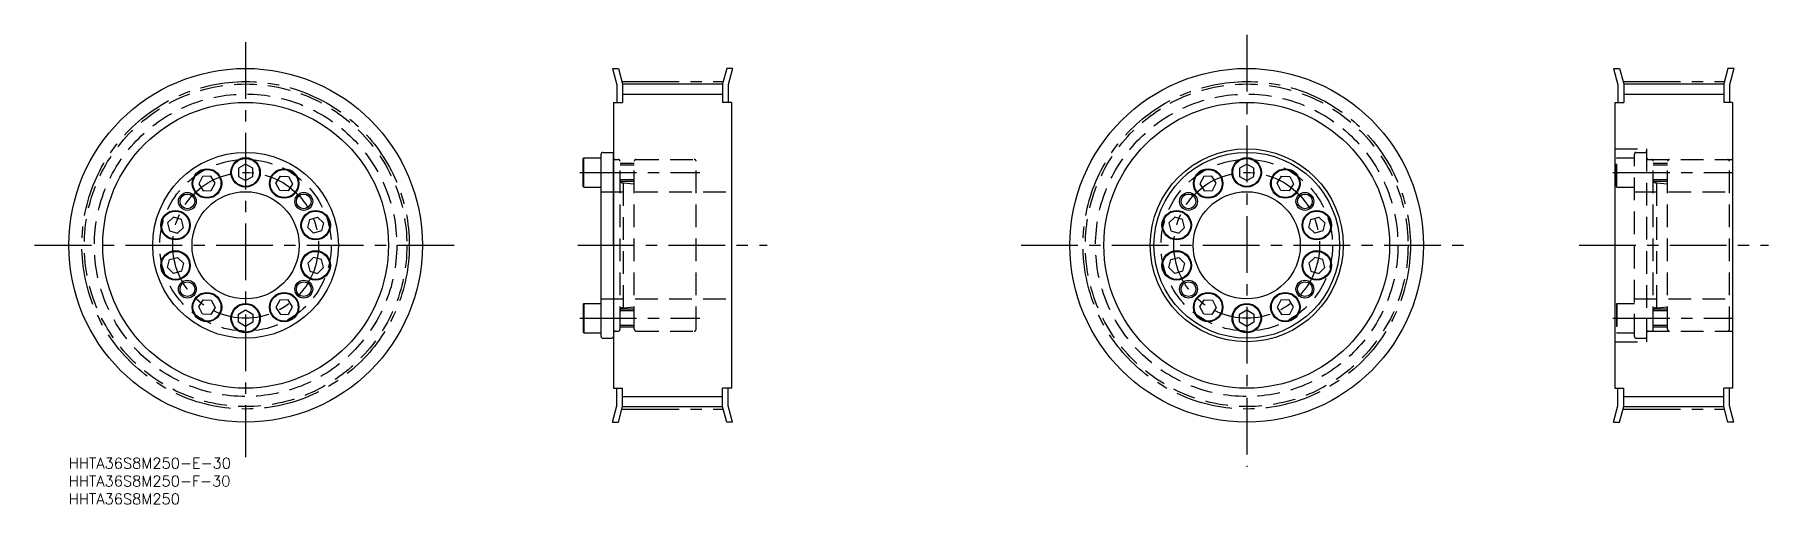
# Model space of a CAD drawing. Extents: x -10 to 476, y -13 to 118.
import ezdxf

# ---------------------------------------------------------------- set-up
doc = ezdxf.new("R2010")
doc.units = 0
doc.header["$LTSCALE"] = 0.5
doc.linetypes.add('CENTER', pattern=[50.8, 31.75, -6.35, 6.35, -6.35])
doc.linetypes.add('DASHED', pattern=[19.05, 12.7, -6.35])
for name, color, linetype in [('MSM_CENTER', 1, 'CENTER'), ('MSM_CONTINUOUS', 7, 'CONTINUOUS'), ('MSM_DASHED', 4, 'DASHED'), ('MSM_NARROW', 5, 'CONTINUOUS'), ('MSM_PART_NUMBER', 7, 'CONTINUOUS')]:
    doc.layers.add(name, color=color, linetype=linetype)
doc.styles.get("Standard").update_dxf_attribs({"font": 'txt.shx', "height": 3, "bigfont": 'bigfont.shx'})

# ---------------------------------------------------------------- blocks, each defined once
blk = doc.blocks.new('*U2')
at = {"layer": 'MSM_PART_NUMBER'}
blk.add_text('HHTA36S8M250-E-30', height=3, dxfattribs=at).set_placement((0, -3))
blk = doc.blocks.new('*U3')
at = {"layer": 'MSM_PART_NUMBER'}
blk.add_text('HHTA36S8M250-F-30', height=3, dxfattribs=at).set_placement((0, -8))
blk = doc.blocks.new('*U4')
at = {"layer": 'MSM_PART_NUMBER'}
blk.add_text('HHTA36S8M250', height=3, dxfattribs=at).set_placement((0, -13))

msp = doc.modelspace()

# ---------------------------------------------------------------- linework, layer by layer
at = {"layer": 'MSM_CENTER'}
for p, q in [((329.78, 118.45), (329.78, -2.52)), ((49.5, 116.37), (49.5, 0.23)), ((155.03, 105.33), (183.03, 105.33)), ((435.31, 105.34), (463.31, 105.34)), ((143.03, 79.9), (176.63, 79.9)), ((432.31, 79.9), (465.91, 79.9)), ((-9.55, 59.5), (110.2, 59.5)), ((142.53, 59.5), (195.53, 59.5)), ((266.65, 59.5), (390.79, 59.5)), ((422.81, 59.5), (475.81, 59.5)), ((143.03, 39.1), (176.63, 39.1)), ((432.31, 39.1), (465.91, 39.1)), ((155.03, 13.66), (183.03, 13.66)), ((435.31, 13.67), (463.31, 13.67))]:
    msp.add_line(p, q, dxfattribs=at)
for centre, radius in [((49.5, 59.5), 45.83), ((329.78, 59.5), 45.83), ((49.5, 59.5), 20.4), ((329.78, 59.5), 20.4)]:
    msp.add_circle(centre, radius, dxfattribs=at)
at = {"layer": 'MSM_CONTINUOUS'}
for p, q in [((152.21, 109), (153.43, 104.44)), ((152.21, 109), (153.86, 109)), ((153.86, 109), (155.03, 104.65)), ((184.19, 109), (183.03, 104.65)), ((185.85, 109), (184.19, 109)), ((185.85, 109), (184.63, 104.44)), ((432.48, 109), (433.71, 104.44)), ((432.48, 109), (434.14, 109)), ((434.14, 109), (435.31, 104.65)), ((464.47, 109), (463.31, 104.65)), ((466.13, 109), (464.47, 109)), ((466.13, 109), (464.91, 104.44)), ((153.43, 104.44), (153.43, 99.5)), ((155.03, 104.65), (183.03, 104.65)), ((155.03, 104.65), (155.03, 99.5)), ((183.03, 104.65), (183.03, 99.5)), ((184.63, 104.44), (184.63, 99.5)), ((433.71, 104.44), (433.71, 99.5)), ((435.31, 104.65), (463.31, 104.65)), ((435.31, 104.65), (435.31, 99.5)), ((463.31, 104.65), (463.31, 99.5)), ((464.91, 104.44), (464.91, 99.5)), ((152.53, 99.5), (152.53, 19.5)), ((152.53, 99.5), (155.03, 99.5)), ((185.53, 99.5), (183.03, 99.5)), ((185.53, 99.5), (185.53, 19.5)), ((432.81, 99.5), (432.81, 19.5)), ((432.81, 99.5), (435.31, 99.5)), ((465.81, 99.5), (463.31, 99.5)), ((465.81, 99.5), (465.81, 19.5)), ((144.03, 83.82), (144.15, 84.02)), ((144.03, 75.98), (144.03, 83.82)), ((144.15, 75.77), (144.15, 84.02)), ((144.15, 84.02), (149.03, 84.02)), ((149.03, 34), (149.03, 85)), ((149.53, 85.5), (152.03, 85.5)), ((152.53, 59.5), (152.53, 85)), ((37.47, 78.76), (36.38, 76.72)), ((39.77, 78.84), (37.47, 78.76)), ((41, 76.88), (39.77, 78.84)), ((49.5, 82.21), (47.5, 81.05)), ((47.5, 81.05), (47.5, 78.75)), ((47.5, 78.75), (49.5, 77.59)), ((51.5, 81.05), (49.5, 82.21)), ((49.5, 77.59), (51.5, 78.75)), ((51.5, 78.75), (51.5, 81.05)), ((58, 76.88), (59.23, 78.84)), ((59.23, 78.84), (61.53, 78.76)), ((61.53, 78.76), (62.62, 76.72)), ((317.74, 78.76), (316.66, 76.72)), ((320.05, 78.84), (317.74, 78.76)), ((321.27, 76.88), (320.05, 78.84)), ((329.78, 82.21), (327.78, 81.05)), ((327.78, 81.05), (327.78, 78.75)), ((327.78, 78.75), (329.78, 77.59)), ((331.78, 81.05), (329.78, 82.21)), ((329.78, 77.59), (331.78, 78.75)), ((331.78, 78.75), (331.78, 81.05)), ((338.28, 76.88), (339.5, 78.84)), ((339.5, 78.84), (341.81, 78.76)), ((341.81, 78.76), (342.9, 76.72)), ((36.38, 76.72), (37.61, 74.76)), ((37.61, 74.76), (39.91, 74.84)), ((39.91, 74.84), (41, 76.88)), ((59.09, 74.84), (58, 76.88)), ((61.39, 74.76), (59.09, 74.84)), ((62.62, 76.72), (61.39, 74.76)), ((144.03, 75.98), (144.15, 75.77)), ((144.15, 75.77), (149.03, 75.77)), ((316.66, 76.72), (317.88, 74.76)), ((317.88, 74.76), (320.19, 74.84)), ((320.19, 74.84), (321.27, 76.88)), ((339.36, 74.84), (338.28, 76.88)), ((341.67, 74.76), (339.36, 74.84)), ((342.9, 76.72), (341.67, 74.76)), ((149.03, 72.25), (149.03, 72.25)), ((29.33, 67.36), (27.67, 65.76)), ((27.67, 65.76), (28.23, 63.52)), ((28.23, 63.52), (30.45, 62.88)), ((31.55, 66.73), (29.33, 67.36)), ((30.45, 62.88), (32.11, 64.49)), ((32.11, 64.49), (31.55, 66.73)), ((66.89, 64.49), (67.45, 66.73)), ((68.55, 62.88), (66.89, 64.49)), ((67.45, 66.73), (69.67, 67.36)), ((70.77, 63.52), (68.55, 62.88)), ((69.67, 67.36), (71.33, 65.76)), ((71.33, 65.76), (70.77, 63.52)), ((309.61, 67.36), (307.95, 65.76)), ((307.95, 65.76), (308.51, 63.52)), ((308.51, 63.52), (310.73, 62.88)), ((311.83, 66.73), (309.61, 67.36)), ((310.73, 62.88), (312.39, 64.49)), ((312.39, 64.49), (311.83, 66.73)), ((347.17, 64.49), (347.73, 66.73)), ((348.83, 62.88), (347.17, 64.49)), ((347.73, 66.73), (349.95, 67.36)), ((351.05, 63.52), (348.83, 62.88)), ((349.95, 67.36), (351.61, 65.76)), ((351.61, 65.76), (351.05, 63.52)), ((27.67, 53.24), (28.23, 55.48)), ((28.23, 55.48), (30.45, 56.12)), ((30.45, 56.12), (32.11, 54.51)), ((32.11, 54.51), (31.55, 52.27)), ((68.55, 56.12), (66.89, 54.51)), ((66.89, 54.51), (67.45, 52.27)), ((70.77, 55.48), (68.55, 56.12)), ((71.33, 53.24), (70.77, 55.48)), ((307.95, 53.24), (308.51, 55.48)), ((308.51, 55.48), (310.73, 56.12)), ((310.73, 56.12), (312.39, 54.51)), ((312.39, 54.51), (311.83, 52.27)), ((348.83, 56.12), (347.17, 54.51)), ((347.17, 54.51), (347.73, 52.27)), ((351.05, 55.48), (348.83, 56.12)), ((351.61, 53.24), (351.05, 55.48)), ((29.33, 51.64), (27.67, 53.24)), ((31.55, 52.27), (29.33, 51.64)), ((67.45, 52.27), (69.67, 51.64)), ((69.67, 51.64), (71.33, 53.24)), ((309.61, 51.64), (307.95, 53.24)), ((311.83, 52.27), (309.61, 51.64)), ((347.73, 52.27), (349.95, 51.64)), ((349.95, 51.64), (351.61, 53.24)), ((36.38, 42.28), (37.61, 44.24)), ((37.61, 44.24), (39.91, 44.16)), ((39.91, 44.16), (41, 42.12)), ((59.09, 44.16), (58, 42.12)), ((61.39, 44.24), (59.09, 44.16)), ((62.62, 42.28), (61.39, 44.24)), ((316.66, 42.28), (317.88, 44.24)), ((317.88, 44.24), (320.19, 44.16)), ((320.19, 44.16), (321.27, 42.12)), ((339.36, 44.16), (338.28, 42.12)), ((341.67, 44.24), (339.36, 44.16)), ((342.9, 42.28), (341.67, 44.24)), ((37.47, 40.24), (36.38, 42.28)), ((39.77, 40.16), (37.47, 40.24)), ((41, 42.12), (39.77, 40.16)), ((47.5, 40.25), (49.5, 41.41)), ((47.5, 37.95), (47.5, 40.25)), ((49.5, 41.41), (51.5, 40.25)), ((51.5, 40.25), (51.5, 37.95)), ((58, 42.12), (59.23, 40.16)), ((59.23, 40.16), (61.53, 40.24)), ((61.53, 40.24), (62.62, 42.28)), ((144.03, 43.02), (144.15, 43.22)), ((144.03, 43.02), (144.03, 35.18)), ((144.15, 43.22), (144.15, 34.97)), ((144.15, 43.22), (149.03, 43.22)), ((317.74, 40.24), (316.66, 42.28)), ((320.05, 40.16), (317.74, 40.24)), ((321.27, 42.12), (320.05, 40.16)), ((327.78, 40.25), (329.78, 41.41)), ((327.78, 37.95), (327.78, 40.25)), ((329.78, 41.41), (331.78, 40.25)), ((331.78, 40.25), (331.78, 37.95)), ((338.28, 42.12), (339.5, 40.16)), ((339.5, 40.16), (341.81, 40.24)), ((341.81, 40.24), (342.9, 42.28)), ((49.5, 36.79), (47.5, 37.95)), ((51.5, 37.95), (49.5, 36.79)), ((144.03, 35.18), (144.15, 34.97)), ((144.15, 34.97), (149.03, 34.97)), ((329.78, 36.79), (327.78, 37.95)), ((331.78, 37.95), (329.78, 36.79)), ((149.53, 33.5), (152.03, 33.5)), ((152.53, 19.5), (155.03, 19.5)), ((153.43, 14.56), (153.43, 19.5)), ((155.03, 14.35), (155.03, 19.5)), ((185.53, 19.5), (183.03, 19.5)), ((183.03, 14.35), (183.03, 19.5)), ((184.63, 14.56), (184.63, 19.5)), ((432.81, 19.5), (435.31, 19.5)), ((433.71, 14.56), (433.71, 19.5)), ((435.31, 14.35), (435.31, 19.5)), ((465.81, 19.5), (463.31, 19.5)), ((463.31, 14.35), (463.31, 19.5)), ((464.91, 14.56), (464.91, 19.5)), ((152.21, 10), (153.43, 14.56)), ((185.85, 10), (184.63, 14.56)), ((432.48, 10), (433.71, 14.56)), ((466.13, 10), (464.91, 14.56)), ((152.21, 10), (153.86, 10)), ((153.86, 10), (155.03, 14.35)), ((155.03, 14.35), (183.03, 14.35)), ((184.19, 10), (183.03, 14.35)), ((185.85, 10), (184.19, 10)), ((432.48, 10), (434.14, 10)), ((434.14, 10), (435.31, 14.35)), ((435.31, 14.35), (463.31, 14.35)), ((464.47, 10), (463.31, 14.35)), ((466.13, 10), (464.47, 10))]:
    msp.add_line(p, q, dxfattribs=at)
for centre, radius in [((49.5, 59.5), 49.5), ((329.78, 59.5), 49.5), ((49.5, 59.5), 40), ((329.78, 59.5), 40), ((49.5, 59.5), 26), ((49.5, 79.9), 4.12), ((49.5, 79.9), 3.92), ((329.78, 59.5), 27), ((329.78, 59.5), 26), ((329.78, 79.9), 4.12), ((329.78, 79.9), 3.92), ((38.69, 76.8), 4.12), ((38.69, 76.8), 3.92), ((60.31, 76.8), 4.12), ((60.31, 76.8), 3.92), ((318.97, 76.8), 4.12), ((318.97, 76.8), 3.92), ((340.59, 76.8), 4.12), ((340.59, 76.8), 3.92), ((33.21, 71.78), 2.07), ((49.5, 59.5), 15), ((65.79, 71.78), 2.07), ((313.48, 71.78), 2.07), ((329.78, 59.5), 15), ((346.07, 71.78), 2.07), ((29.89, 65.12), 4.12), ((29.89, 65.12), 3.92), ((69.11, 65.12), 4.12), ((69.11, 65.12), 3.92), ((310.17, 65.12), 4.12), ((310.17, 65.12), 3.92), ((349.39, 65.12), 4.12), ((349.39, 65.12), 3.92), ((29.89, 53.88), 4.12), ((29.89, 53.88), 3.92), ((69.11, 53.88), 4.12), ((69.11, 53.88), 3.92), ((310.17, 53.88), 4.12), ((310.17, 53.88), 3.92), ((349.39, 53.88), 4.12), ((349.39, 53.88), 3.92), ((33.21, 47.22), 2.07), ((65.79, 47.22), 2.07), ((313.48, 47.22), 2.07), ((346.07, 47.22), 2.07), ((38.69, 42.2), 4.12), ((38.69, 42.2), 3.92), ((60.31, 42.2), 4.12), ((60.31, 42.2), 3.92), ((318.97, 42.2), 4.12), ((318.97, 42.2), 3.92), ((340.59, 42.2), 4.12), ((340.59, 42.2), 3.92), ((49.5, 39.1), 4.12), ((49.5, 39.1), 3.92), ((329.78, 39.1), 4.12), ((329.78, 39.1), 3.92)]:
    msp.add_circle(centre, radius, dxfattribs=at)
for centre, start, end in [((149.53, 85), 90, 180.0009), ((152.03, 85), 0, 90), ((149.53, 34), 179.9991, 270), ((152.03, 34), 270, 0)]:
    msp.add_arc(centre, 0.5, start, end, dxfattribs=at)
at = {"layer": 'MSM_DASHED'}
for p, q in [((152.94, 83.5), (153.83, 83.5)), ((154.33, 36), (154.33, 83)), ((158.33, 36), (158.33, 83)), ((158.83, 83.5), (175.13, 83.5)), ((175.63, 36), (175.63, 83)), ((432.81, 86.5), (441.81, 86.5)), ((433.31, 83.82), (433.42, 84.02)), ((433.31, 75.98), (433.31, 83.82)), ((433.42, 75.77), (433.42, 84.02)), ((433.42, 84.02), (438.31, 84.02)), ((438.31, 34), (438.31, 85)), ((438.81, 85.5), (441.31, 85.5)), ((441.81, 32.5), (441.81, 86.5)), ((441.81, 83.5), (465.81, 83.5)), ((443.61, 36), (443.61, 83)), ((447.61, 36), (447.61, 83)), ((464.91, 36), (464.91, 83)), ((158.33, 82.4), (154.33, 82.4)), ((158.33, 81.97), (154.33, 81.97)), ((158.33, 77.83), (154.33, 77.83)), ((447.61, 82.4), (443.61, 82.4)), ((447.61, 81.97), (443.61, 81.97)), ((447.61, 77.83), (443.61, 77.83)), ((149.03, 74.5), (185.53, 74.5)), ((158.33, 77.4), (154.33, 77.4)), ((154.93, 77.02), (155.33, 77.02)), ((155.33, 41.98), (155.33, 77.02)), ((155.33, 77.02), (158.33, 76.69)), ((433.31, 75.98), (433.42, 75.77)), ((433.42, 75.77), (438.31, 75.77)), ((438.31, 74.5), (464.91, 74.5)), ((447.61, 77.4), (443.61, 77.4)), ((444.21, 77.02), (444.61, 77.02)), ((444.61, 41.98), (444.61, 77.02)), ((444.61, 77.02), (447.61, 76.69)), ((438.31, 72.25), (438.31, 72.25)), ((149.03, 44.5), (185.53, 44.5)), ((438.31, 44.5), (464.91, 44.5)), ((158.33, 41.6), (154.33, 41.6)), ((158.33, 41.17), (154.33, 41.17)), ((154.93, 41.98), (155.33, 41.98)), ((155.33, 41.98), (158.33, 42.31)), ((433.31, 43.02), (433.42, 43.22)), ((433.31, 43.02), (433.31, 35.18)), ((433.42, 43.22), (433.42, 34.97)), ((433.42, 43.22), (438.31, 43.22)), ((447.61, 41.6), (443.61, 41.6)), ((447.61, 41.17), (443.61, 41.17)), ((444.21, 41.98), (444.61, 41.98)), ((444.61, 41.98), (447.61, 42.31)), ((152.94, 35.5), (153.83, 35.5)), ((158.33, 37.03), (154.33, 37.03)), ((158.33, 36.6), (154.33, 36.6)), ((158.83, 35.5), (175.13, 35.5)), ((433.31, 35.18), (433.42, 34.97)), ((433.42, 34.97), (438.31, 34.97)), ((441.81, 35.5), (465.81, 35.5)), ((447.61, 37.03), (443.61, 37.03)), ((447.61, 36.6), (443.61, 36.6)), ((432.81, 32.5), (441.81, 32.5)), ((438.81, 33.5), (441.31, 33.5))]:
    msp.add_line(p, q, dxfattribs=at)
for centre, radius in [((49.5, 59.5), 45.15), ((329.78, 59.5), 45.15), ((49.5, 59.5), 42.32), ((329.78, 59.5), 42.32), ((49.5, 59.5), 24), ((329.78, 59.5), 24)]:
    msp.add_circle(centre, radius, dxfattribs=at)
for centre, radius, start, end in [((152.94, 83.91), 0.41, 180, 270), ((153.83, 83), 0.5, 0, 90), ((158.83, 83), 0.5, 90, 180), ((175.13, 83), 0.5, 0, 90), ((438.81, 85), 0.5, 90, 180.0009), ((441.31, 85), 0.5, 0, 90), ((442.22, 83.91), 0.41, 180, 270), ((443.11, 83), 0.5, 0, 90), ((448.11, 83), 0.5, 90, 180), ((464.41, 83), 0.5, 0, 90), ((154.93, 77.62), 0.6, 180, 270), ((444.21, 77.62), 0.6, 180, 270), ((154.93, 41.38), 0.6, 90, 180), ((444.21, 41.38), 0.6, 90, 180), ((152.94, 35.09), 0.41, 90, 180), ((153.83, 36), 0.5, 270, 0), ((158.83, 36), 0.5, 180, 270), ((175.13, 36), 0.5, 270, 0), ((438.81, 34), 0.5, 179.9991, 270), ((441.31, 34), 0.5, 270, 0), ((442.22, 35.09), 0.41, 90, 180), ((443.11, 36), 0.5, 270, 0), ((448.11, 36), 0.5, 180, 270), ((464.41, 36), 0.5, 270, 0)]:
    msp.add_arc(centre, radius, start, end, dxfattribs=at)
at = {"layer": 'MSM_NARROW'}
for p, q in [((155.03, 101.82), (183.03, 101.82)), ((435.31, 101.82), (463.31, 101.82)), ((155.03, 17.18), (183.03, 17.18)), ((435.31, 17.18), (463.31, 17.18))]:
    msp.add_line(p, q, dxfattribs=at)
for centre in [(33.21, 71.78), (65.79, 71.78), (313.48, 71.78), (346.07, 71.78), (33.21, 47.22), (65.79, 47.22), (313.48, 47.22), (346.07, 47.22)]:
    msp.add_circle(centre, 2.5, dxfattribs=at)

# ---------------------------------------------------------------- block references
at = {"layer": 'MSM_CONTINUOUS'}
for name in ['*U2', '*U3', '*U4']:
    msp.add_blockref(name, (0, 0), dxfattribs=at)

doc.saveas('drawing.dxf')
